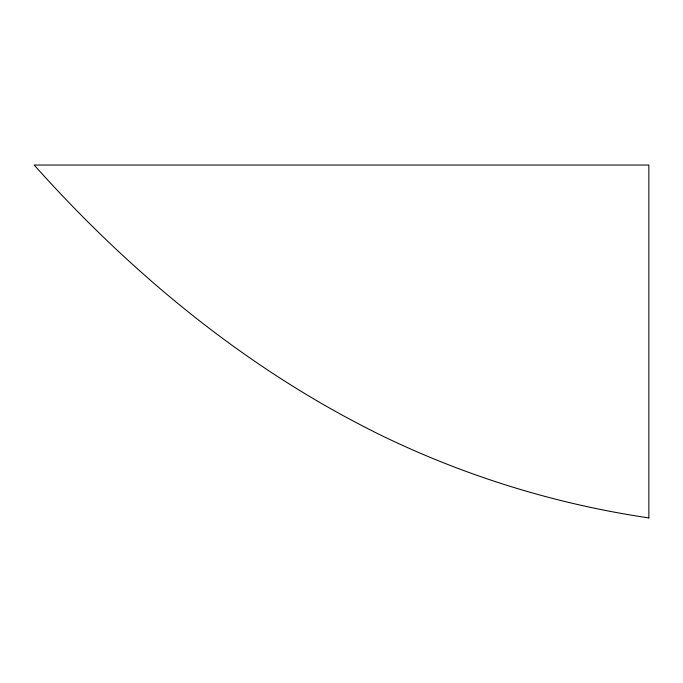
<?xml version="1.0" encoding="UTF-8"?>
<svg xmlns="http://www.w3.org/2000/svg" width="683" height="683" viewBox="0 0 683 683"><rect width="100%" height="100%" fill="white"/><g stroke="black" fill="none" stroke-linecap="round" stroke-linejoin="round"><path stroke-width="1.02" d="M373.567 431.511C243.942 366.677 130.393 272.799 34.15 165.03L648.85 165.03L648.85 517.97M648.859 517.919A921.358 921.358 0 0 1 373.533 431.588"/></g></svg>
